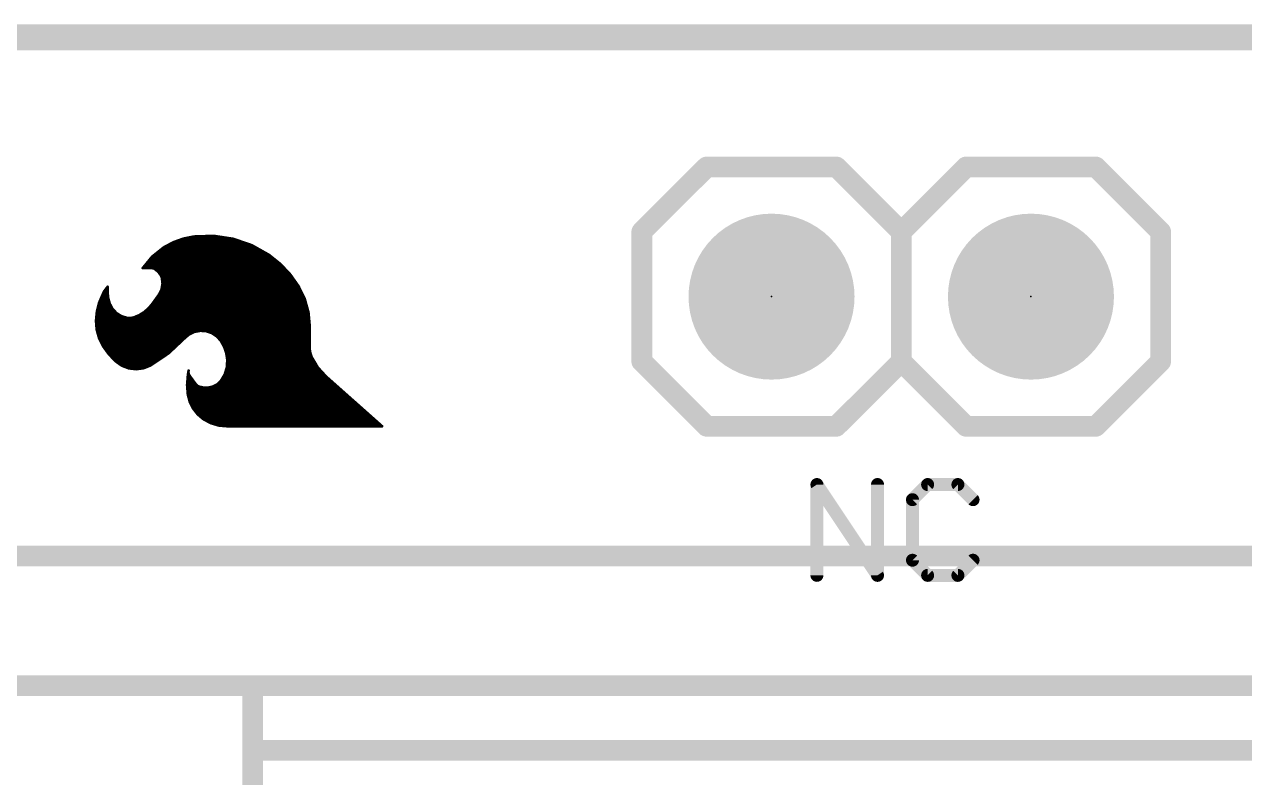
# Model space of a CAD drawing. Extents: x -0.1 to 31.9, y -3 to 31.9.
# Drawn here: x 9.19 to 21.14, y 24.5 to 31.88 of the extents above; entities that cross this region are included whole.
import ezdxf

# ---------------------------------------------------------------- set-up
doc = ezdxf.new("R2010")
doc.units = 0
for name, color, linetype in [('16', 132, 'CONTINUOUS'), ('17', 110, 'CONTINUOUS'), ('20', 53, 'CONTINUOUS'), ('21', 41, 'CONTINUOUS'), ('23', 53, 'CONTINUOUS'), ('51', 53, 'CONTINUOUS')]:
    doc.layers.add(name, color=color, linetype=linetype)

# ---------------------------------------------------------------- blocks, each defined once
blk = doc.blocks.new('RECT')
blk.add_solid([(-0.5, -0.5), (0.5, -0.5), (-0.5, 0.5), (0.5, 0.5)])
blk = doc.blocks.new('ROUNDP')
at = {"const_width": 0.5}
blk.add_lwpolyline([(0, -0.25, 1), (0, 0.25, 1), (0, -0.25)], format="xyb", dxfattribs=at)

msp = doc.modelspace()

# ---------------------------------------------------------------- linework, layer by layer
at = {"layer": '16', "const_width": 0.254}
msp.add_lwpolyline([(0, 31.75), (31.75, 31.75)], dxfattribs=at)
at = {"layer": '20', "const_width": 0.2032}
msp.add_lwpolyline([(31.75, 31.75), (0, 31.75)], dxfattribs=at)
at = {"layer": '21'}
for points, const_width in [([(15.875, 30.48), (15.24, 29.845)], 0.2032), ([(15.875, 30.48), (17.145, 30.48)], 0.2032), ([(17.145, 30.48), (17.78, 29.845)], 0.2032), ([(18.415, 30.48), (17.78, 29.845)], 0.2032), ([(18.415, 30.48), (19.685, 30.48)], 0.2032), ([(19.685, 30.48), (20.32, 29.845)], 0.2032), ([(15.24, 29.845), (15.24, 28.575)], 0.2032), ([(17.78, 29.845), (17.78, 28.575)], 0.2032), ([(17.78, 29.845), (17.78, 28.575)], 0.2032), ([(20.32, 29.845), (20.32, 28.575)], 0.2032), ([(10.6522, 29.7428), (10.5588, 29.6927)], 0.0254), ([(10.752, 29.7786), (10.6522, 29.7428)], 0.0254), ([(10.6538, 29.7434), (11.3356, 29.7434)], 0.0254), ([(10.7246, 29.7688), (11.2618, 29.7688)], 0.0254), ([(10.856, 29.7993), (10.752, 29.7786)], 0.0254), ([(10.8303, 29.7942), (11.1224, 29.7942)], 0.0254), ([(11.0488, 29.8053), (10.856, 29.7993)], 0.0254), ([(11.2395, 29.7765), (11.0488, 29.8053)], 0.0254), ([(11.4219, 29.7137), (11.2395, 29.7765)], 0.0254), ([(10.5588, 29.6927), (10.4451, 29.6021)], 0.0254), ([(10.4631, 29.6164), (11.5933, 29.6164)], 0.0254), ([(10.4949, 29.6418), (11.5495, 29.6418)], 0.0254), ([(10.5268, 29.6672), (11.5044, 29.6672)], 0.0254), ([(10.5587, 29.6926), (11.4593, 29.6926)], 0.0254), ([(10.6059, 29.718), (11.4094, 29.718)], 0.0254), ([(11.59, 29.619), (11.4219, 29.7137)], 0.0254), ([(11.7007, 29.5306), (11.59, 29.619)], 0.0254), ([(10.4451, 29.6021), (10.353, 29.4895)], 0.0254), ([(10.3737, 29.5148), (11.7156, 29.5148)], 0.0254), ([(10.3945, 29.5402), (11.6886, 29.5402)], 0.0254), ([(10.4153, 29.5656), (11.6568, 29.5656)], 0.0254), ([(10.436, 29.591), (11.625, 29.591)], 0.0254), ([(11.7979, 29.4274), (11.7007, 29.5306)], 0.0254), ([(10.353, 29.4895), (10.4419, 29.4895)], 0.0254), ([(10.4419, 29.4895), (10.4564, 29.4875)], 0.0254), ([(10.4426, 29.4894), (11.7395, 29.4894)], 0.0254), ([(10.4564, 29.4875), (10.4699, 29.4818)], 0.0254), ([(10.4699, 29.4818), (10.5066, 29.4522)], 0.0254), ([(10.492, 29.464), (11.7634, 29.464)], 0.0254), ([(10.5066, 29.4522), (10.5334, 29.4133)], 0.0254), ([(10.516, 29.4386), (11.7874, 29.4386)], 0.0254), ([(10.5334, 29.4133), (10.541, 29.3929)], 0.0254), ([(10.5334, 29.4132), (11.8079, 29.4132)], 0.0254), ([(10.541, 29.3929), (10.5471, 29.3357)], 0.0254), ([(10.5415, 29.3878), (11.8259, 29.3878)], 0.0254), ([(11.8796, 29.3117), (11.7979, 29.4274)], 0.0254), ([(9.9738, 29.2605), (9.9517, 29.2101)], 0.0254), ([(10.0076, 29.304), (9.9738, 29.2605)], 0.0254), ([(9.974, 29.2608), (10.0101, 29.2608)], 0.0254), ([(9.9938, 29.2862), (10.0101, 29.2862)], 0.0254), ([(10.0101, 29.3065), (10.0076, 29.304)], 0.0254), ([(10.0101, 29.2456), (10.0101, 29.3066)], 0.0254), ([(10.0101, 29.3066), (10.0101, 29.3065)], 0.0254), ([(10.5367, 29.2791), (10.5105, 29.2278)], 0.0254), ([(10.5274, 29.2608), (11.9044, 29.2608)], 0.0254), ([(10.5471, 29.3357), (10.5367, 29.2791)], 0.0254), ([(10.538, 29.2862), (11.892, 29.2862)], 0.0254), ([(10.5427, 29.3116), (11.8796, 29.3116)], 0.0254), ([(10.5443, 29.3624), (11.8438, 29.3624)], 0.0254), ([(10.547, 29.337), (11.8617, 29.337)], 0.0254), ([(11.9396, 29.1887), (11.8796, 29.3117)], 0.0254), ([(9.9263, 29.1516), (9.9044, 29.0639)], 0.0254), ([(9.9365, 29.1745), (9.9263, 29.1516)], 0.0254), ([(9.9297, 29.1592), (10.0255, 29.1592)], 0.0254), ([(9.9517, 29.2101), (9.9365, 29.1745)], 0.0254), ([(9.9408, 29.1846), (10.0183, 29.1846)], 0.0254), ([(9.9517, 29.21), (10.0141, 29.21)], 0.0254), ([(9.9628, 29.2354), (10.0112, 29.2354)], 0.0254), ([(10.016, 29.1927), (10.0101, 29.2456)], 0.0254), ([(10.0305, 29.1415), (10.016, 29.1927)], 0.0254), ([(10.0575, 29.0907), (10.0305, 29.1415)], 0.0254), ([(10.5105, 29.2278), (10.4445, 29.1364)], 0.0254), ([(10.461, 29.1592), (11.9478, 29.1592)], 0.0254), ([(10.4793, 29.1846), (11.9407, 29.1846)], 0.0254), ([(10.4976, 29.21), (11.9292, 29.21)], 0.0254), ([(10.5144, 29.2354), (11.9168, 29.2354)], 0.0254), ([(11.9764, 29.0568), (11.9396, 29.1887)], 0.0254), ([(9.9044, 29.0639), (9.8958, 28.9738)], 0.0254), ([(9.9013, 29.0322), (10.1233, 29.0322)], 0.0254), ([(9.9038, 29.0576), (10.0884, 29.0576)], 0.0254), ([(9.9091, 29.083), (10.0647, 29.083)], 0.0254), ([(9.9155, 29.1084), (10.0481, 29.1084)], 0.0254), ([(9.9219, 29.1338), (10.0346, 29.1338)], 0.0254), ([(10.0967, 29.0487), (10.0575, 29.0907)], 0.0254), ([(10.1456, 29.0184), (10.0967, 29.0487)], 0.0254), ([(10.3182, 29.0284), (10.2667, 29.0069)], 0.0254), ([(10.3657, 29.0577), (10.3182, 29.0284)], 0.0254), ([(10.3244, 29.0322), (11.9786, 29.0322)], 0.0254), ([(10.3655, 29.0576), (11.9762, 29.0576)], 0.0254), ([(10.4081, 29.094), (10.3657, 29.0577)], 0.0254), ([(10.3952, 29.083), (11.9691, 29.083)], 0.0254), ([(10.4445, 29.1364), (10.4081, 29.094)], 0.0254), ([(10.4204, 29.1084), (11.962, 29.1084)], 0.0254), ([(10.4423, 29.1338), (11.9549, 29.1338)], 0.0254), ([(11.9888, 28.9205), (11.9764, 29.0568)], 0.0254), ([(9.8958, 28.9738), (9.9024, 28.8869)], 0.0254), ([(9.8965, 28.9814), (11.9833, 28.9814)], 0.0254), ([(9.8972, 28.956), (11.9856, 28.956)], 0.0254), ([(9.8989, 29.0068), (10.184, 29.0068)], 0.0254), ([(9.8991, 28.9306), (11.9879, 28.9306)], 0.0254), ([(9.901, 28.9052), (11.9888, 28.9052)], 0.0254), ([(10.2006, 29.0018), (10.1456, 29.0184)], 0.0254), ([(10.234, 29.0004), (10.2006, 29.0018)], 0.0254), ([(10.2667, 29.0069), (10.234, 29.0004)], 0.0254), ([(10.2662, 29.0068), (11.9809, 29.0068)], 0.0254), ([(11.9888, 28.6919), (11.9888, 28.9205)], 0.0254), ([(9.9024, 28.8869), (9.9256, 28.8029)], 0.0254), ([(9.9044, 28.8798), (11.9888, 28.8798)], 0.0254), ([(9.9114, 28.8544), (10.8383, 28.8544)], 0.0254), ([(9.9184, 28.829), (10.7947, 28.829)], 0.0254), ([(9.9254, 28.8036), (10.7649, 28.8036)], 0.0254), ([(9.9256, 28.8029), (9.9644, 28.7249)], 0.0254), ([(10.6076, 28.6556), (10.762, 28.8011)], 0.0254), ([(10.762, 28.8011), (10.8069, 28.8394)], 0.0254), ([(10.8069, 28.8394), (10.8603, 28.8649)], 0.0254), ([(10.8603, 28.8649), (10.9183, 28.8756)], 0.0254), ([(10.9183, 28.8756), (10.9772, 28.871)], 0.0254), ([(10.9772, 28.871), (11.0329, 28.8514)], 0.0254), ([(11.0244, 28.8544), (11.9888, 28.8544)], 0.0254), ([(11.0329, 28.8514), (11.0816, 28.818)], 0.0254), ([(11.0656, 28.829), (11.9888, 28.829)], 0.0254), ([(11.0816, 28.818), (11.1201, 28.7732)], 0.0254), ([(11.094, 28.8036), (11.9888, 28.8036)], 0.0254), ([(9.9379, 28.7782), (10.7377, 28.7782)], 0.0254), ([(9.9505, 28.7528), (10.7107, 28.7528)], 0.0254), ([(9.9632, 28.7274), (10.6838, 28.7274)], 0.0254), ([(9.9644, 28.7249), (10.0204, 28.6472)], 0.0254), ([(9.9809, 28.702), (10.6568, 28.702)], 0.0254), ([(9.9992, 28.6766), (10.6299, 28.6766)], 0.0254), ([(11.1158, 28.7782), (11.9888, 28.7782)], 0.0254), ([(11.1201, 28.7732), (11.1505, 28.7168)], 0.0254), ([(11.1311, 28.7528), (11.9888, 28.7528)], 0.0254), ([(11.1448, 28.7274), (11.9888, 28.7274)], 0.0254), ([(11.1505, 28.7168), (11.171, 28.6561)], 0.0254), ([(11.1555, 28.702), (11.9888, 28.702)], 0.0254), ([(11.1641, 28.6766), (11.9915, 28.6766)], 0.0254), ([(11.9956, 28.6529), (11.9888, 28.6919)], 0.0254), ([(15.24, 28.575), (15.875, 27.94)], 0.2032), ([(17.78, 28.575), (17.145, 27.94)], 0.2032), ([(17.78, 28.575), (18.415, 27.94)], 0.2032), ([(20.32, 28.575), (19.685, 27.94)], 0.2032), ([(10.0175, 28.6512), (10.6011, 28.6512)], 0.0254), ([(10.0204, 28.6472), (10.0863, 28.5776)], 0.0254), ([(10.0407, 28.6258), (10.5634, 28.6258)], 0.0254), ([(10.0647, 28.6004), (10.5258, 28.6004)], 0.0254), ([(10.0863, 28.5776), (10.1467, 28.5345)], 0.0254), ([(10.0899, 28.575), (10.4881, 28.575)], 0.0254), ([(10.1255, 28.5496), (10.4505, 28.5496)], 0.0254), ([(10.4318, 28.537), (10.6076, 28.6556)], 0.0254), ([(11.171, 28.6561), (11.1811, 28.5928)], 0.0254), ([(11.1718, 28.6512), (11.9963, 28.6512)], 0.0254), ([(11.1758, 28.6258), (12.0054, 28.6258)], 0.0254), ([(11.1811, 28.5928), (11.1774, 28.5188)], 0.0254), ([(11.179, 28.5496), (12.0484, 28.5496)], 0.0254), ([(11.1799, 28.6004), (12.0182, 28.6004)], 0.0254), ([(11.1802, 28.575), (12.0333, 28.575)], 0.0254), ([(12.0091, 28.6157), (11.9956, 28.6529)], 0.0254), ([(12.0693, 28.5145), (12.0091, 28.6157)], 0.0254), ([(10.1467, 28.5345), (10.2159, 28.5077)], 0.0254), ([(10.1732, 28.5242), (10.4003, 28.5242)], 0.0254), ([(10.2159, 28.5077), (10.2896, 28.4991)], 0.0254), ([(10.2896, 28.4991), (10.3631, 28.509)], 0.0254), ([(10.3631, 28.509), (10.4318, 28.537)], 0.0254), ([(10.795, 28.4379), (10.7877, 28.3439)], 0.0254), ([(10.7938, 28.4226), (10.8221, 28.4226)], 0.0254), ([(10.8026, 28.4862), (10.795, 28.4379)], 0.0254), ([(10.7966, 28.448), (10.806, 28.448)], 0.0254), ([(10.8006, 28.4734), (10.8014, 28.4734)], 0.0254), ([(10.8009, 28.4685), (10.8026, 28.4862)], 0.0254), ([(10.8044, 28.4511), (10.8009, 28.4685)], 0.0254), ([(10.8128, 28.4354), (10.8044, 28.4511)], 0.0254), ([(10.8737, 28.3515), (10.8128, 28.4354)], 0.0254), ([(11.1558, 28.448), (11.1176, 28.3846)], 0.0254), ([(11.1405, 28.4226), (12.1545, 28.4226)], 0.0254), ([(11.1774, 28.5188), (11.1558, 28.448)], 0.0254), ([(11.1558, 28.448), (12.1302, 28.448)], 0.0254), ([(11.1636, 28.4734), (12.1069, 28.4734)], 0.0254), ([(11.1713, 28.4988), (12.0837, 28.4988)], 0.0254), ([(11.1777, 28.5242), (12.0635, 28.5242)], 0.0254), ([(12.1488, 28.4277), (12.0693, 28.5145)], 0.0254), ([(12.6975, 27.9401), (12.1488, 28.4277)], 0.0254), ([(10.7877, 28.3439), (10.795, 28.2499)], 0.0254), ([(10.7878, 28.3464), (10.8787, 28.3464)], 0.0254), ([(10.7894, 28.321), (10.9387, 28.321)], 0.0254), ([(10.7898, 28.3718), (10.859, 28.3718)], 0.0254), ([(10.7918, 28.3972), (10.8405, 28.3972)], 0.0254), ([(10.8871, 28.3377), (10.8737, 28.3515)], 0.0254), ([(10.9042, 28.3287), (10.8871, 28.3377)], 0.0254), ([(10.9487, 28.3188), (10.9042, 28.3287)], 0.0254), ([(10.9943, 28.3188), (10.9487, 28.3188)], 0.0254), ([(11.0388, 28.3287), (10.9943, 28.3188)], 0.0254), ([(11.0043, 28.321), (12.2689, 28.321)], 0.0254), ([(11.0823, 28.3509), (11.0388, 28.3287)], 0.0254), ([(11.0734, 28.3464), (12.2403, 28.3464)], 0.0254), ([(11.1176, 28.3846), (11.0823, 28.3509)], 0.0254), ([(11.1042, 28.3718), (12.2117, 28.3718)], 0.0254), ([(11.1252, 28.3972), (12.1831, 28.3972)], 0.0254), ([(10.7914, 28.2956), (12.2975, 28.2956)], 0.0254), ([(10.7934, 28.2702), (12.326, 28.2702)], 0.0254), ([(10.795, 28.2499), (10.8134, 28.18)], 0.0254), ([(10.7963, 28.2448), (12.3546, 28.2448)], 0.0254), ([(10.803, 28.2194), (12.3832, 28.2194)], 0.0254), ([(10.8097, 28.194), (12.4118, 28.194)], 0.0254), ([(10.8134, 28.18), (10.8455, 28.1152)], 0.0254), ([(10.8191, 28.1686), (12.4404, 28.1686)], 0.0254), ([(10.8316, 28.1432), (12.469, 28.1432)], 0.0254), ([(10.8442, 28.1178), (12.4975, 28.1178)], 0.0254), ([(10.8455, 28.1152), (10.8899, 28.0582)], 0.0254), ([(10.8632, 28.0924), (12.5261, 28.0924)], 0.0254), ([(10.883, 28.067), (12.5547, 28.067)], 0.0254), ([(10.8899, 28.0582), (10.9449, 28.0112)], 0.0254), ([(10.9093, 28.0416), (12.5833, 28.0416)], 0.0254), ([(10.939, 28.0162), (12.6119, 28.0162)], 0.0254), ([(10.9449, 28.0112), (11.0181, 27.9711)], 0.0254), ([(10.9821, 27.9908), (12.6405, 27.9908)], 0.0254), ([(11.0181, 27.9711), (11.098, 27.9471)], 0.0254), ([(11.037, 27.9654), (12.669, 27.9654)], 0.0254), ([(11.098, 27.9471), (11.1811, 27.9401)], 0.0254), ([(17.145, 27.94), (15.875, 27.94)], 0.2032), ([(19.685, 27.94), (18.415, 27.94)], 0.2032), ([(11.1811, 27.9401), (12.6975, 27.9401)], 0.0254), ([(16.9545, 26.4795), (16.9545, 27.3693)], 0.127), ([(16.9545, 27.3693), (17.5477, 26.4795)], 0.127), ([(17.5477, 26.4795), (17.5477, 27.3693)], 0.127), ([(18.0383, 27.3693), (17.89, 27.221)], 0.127), ([(18.3349, 27.3693), (18.0383, 27.3693)], 0.127), ([(18.4832, 27.221), (18.3349, 27.3693)], 0.127), ([(17.89, 27.221), (17.89, 26.6278)], 0.127), ([(17.89, 26.6278), (18.0383, 26.4795)], 0.127), ([(18.3349, 26.4795), (18.4832, 26.6278)], 0.127), ([(18.0383, 26.4795), (18.3349, 26.4795)], 0.127), ([(11.43, 24.765), (11.43, 25.4)], 0.2032), ([(11.43, 25.4), (21.59, 25.4)], 0.2032), ([(11.43, 20.955), (11.43, 24.765)], 0.2032), ([(21.59, 24.765), (11.43, 24.765)], 0.2032)]:
    msp.add_lwpolyline(points, dxfattribs=dict(at, const_width=const_width))
for points, const_width in [([(15.875, 30.5308, 1), (15.875, 30.4292)], 0.1016), ([(15.9109, 30.4441, 1), (15.8391, 30.5159)], 0.1016), ([(17.1809, 30.5159, 1), (17.1091, 30.4441)], 0.1016), ([(17.145, 30.4292, 1), (17.145, 30.5308)], 0.1016), ([(18.415, 30.5308, 1), (18.415, 30.4292)], 0.1016), ([(18.4509, 30.4441, 1), (18.3791, 30.5159)], 0.1016), ([(19.7209, 30.5159, 1), (19.6491, 30.4441)], 0.1016), ([(19.685, 30.4292, 1), (19.685, 30.5308)], 0.1016), ([(15.2908, 29.845, 1), (15.1892, 29.845)], 0.1016), ([(15.2041, 29.8809, 1), (15.2759, 29.8091)], 0.1016), ([(17.8308, 29.845, 1), (17.7292, 29.845)], 0.1016), ([(17.8308, 29.845, 1), (17.7292, 29.845)], 0.1016), ([(17.7441, 29.8809, 1), (17.8159, 29.8091)], 0.1016), ([(17.7441, 29.8091, 1), (17.8159, 29.8809)], 0.1016), ([(20.3708, 29.845, 1), (20.2692, 29.845)], 0.1016), ([(20.2841, 29.8091, 1), (20.3559, 29.8809)], 0.1016), ([(10.6501, 29.7488, 1), (10.6544, 29.7369)], 0.0127), ([(10.6538, 29.7498, 1), (10.6538, 29.737)], 0.0127), ([(10.6552, 29.7372, 1), (10.6492, 29.7484)], 0.0127), ([(10.7246, 29.7752, 1), (10.7246, 29.7625)], 0.0127), ([(10.7508, 29.7849, 1), (10.7533, 29.7724)], 0.0127), ([(10.7542, 29.7727, 1), (10.7499, 29.7846)], 0.0127), ([(10.8303, 29.8006, 1), (10.8303, 29.7878)], 0.0127), ([(10.8558, 29.8056, 1), (10.8562, 29.793)], 0.0127), ([(10.8572, 29.7931, 1), (10.8548, 29.8055)], 0.0127), ([(11.0498, 29.8116, 1), (11.0479, 29.7991)], 0.0127), ([(11.049, 29.799, 1), (11.0486, 29.8117)], 0.0127), ([(11.1224, 29.7878, 1), (11.1224, 29.8006)], 0.0127), ([(11.2416, 29.7825, 1), (11.2375, 29.7705)], 0.0127), ([(11.2386, 29.7702, 1), (11.2405, 29.7828)], 0.0127), ([(11.2618, 29.7625, 1), (11.2618, 29.7752)], 0.0127), ([(11.3356, 29.737, 1), (11.3356, 29.7498)], 0.0127), ([(10.4631, 29.6228, 1), (10.4631, 29.6101)], 0.0127), ([(10.4949, 29.6482, 1), (10.4949, 29.6354)], 0.0127), ([(10.5268, 29.6736, 1), (10.5268, 29.6608)], 0.0127), ([(10.5587, 29.699, 1), (10.5587, 29.6863)], 0.0127), ([(10.5558, 29.6983, 1), (10.5618, 29.6871)], 0.0127), ([(10.5628, 29.6877, 1), (10.5548, 29.6977)], 0.0127), ([(10.6059, 29.7244, 1), (10.6059, 29.7116)], 0.0127), ([(11.4094, 29.7116, 1), (11.4094, 29.7244)], 0.0127), ([(11.425, 29.7192, 1), (11.4188, 29.7081)], 0.0127), ([(11.4199, 29.7077, 1), (11.424, 29.7197)], 0.0127), ([(11.4593, 29.6863, 1), (11.4593, 29.699)], 0.0127), ([(11.5044, 29.6608, 1), (11.5044, 29.6736)], 0.0127), ([(11.5495, 29.6354, 1), (11.5495, 29.6482)], 0.0127), ([(11.594, 29.624, 1), (11.586, 29.614)], 0.0127), ([(11.5869, 29.6135, 1), (11.5931, 29.6245)], 0.0127), ([(11.5933, 29.6101, 1), (11.5933, 29.6228)], 0.0127), ([(10.3737, 29.5212, 1), (10.3737, 29.5084)], 0.0127), ([(10.3945, 29.5466, 1), (10.3945, 29.5339)], 0.0127), ([(10.4153, 29.572, 1), (10.4153, 29.5592)], 0.0127), ([(10.436, 29.5974, 1), (10.436, 29.5846)], 0.0127), ([(10.4411, 29.607, 1), (10.449, 29.5971)], 0.0127), ([(10.45, 29.598, 1), (10.4402, 29.6061)], 0.0127), ([(11.625, 29.5846, 1), (11.625, 29.5974)], 0.0127), ([(11.6568, 29.5592, 1), (11.6568, 29.572)], 0.0127), ([(11.6886, 29.5339, 1), (11.6886, 29.5466)], 0.0127), ([(11.7053, 29.5349, 1), (11.6961, 29.5262)], 0.0127), ([(11.6967, 29.5256, 1), (11.7047, 29.5355)], 0.0127), ([(11.7156, 29.5084, 1), (11.7156, 29.5212)], 0.0127), ([(10.353, 29.4959, 1), (10.353, 29.4832)], 0.0127), ([(10.3481, 29.4935, 1), (10.3579, 29.4855)], 0.0127), ([(10.4428, 29.4958, 1), (10.441, 29.4832)], 0.0127), ([(10.4426, 29.4958, 1), (10.4426, 29.483)], 0.0127), ([(10.4419, 29.4832, 1), (10.4419, 29.4959)], 0.0127), ([(10.4589, 29.4934, 1), (10.4539, 29.4817)], 0.0127), ([(10.4556, 29.4812, 1), (10.4573, 29.4938)], 0.0127), ([(10.4739, 29.4867, 1), (10.4659, 29.4769)], 0.0127), ([(10.4674, 29.476, 1), (10.4724, 29.4876)], 0.0127), ([(10.492, 29.4704, 1), (10.492, 29.4577)], 0.0127), ([(10.5119, 29.4558, 1), (10.5014, 29.4486)], 0.0127), ([(10.5026, 29.4472, 1), (10.5106, 29.4571)], 0.0127), ([(10.516, 29.445, 1), (10.516, 29.4322)], 0.0127), ([(10.5394, 29.4155, 1), (10.5274, 29.4111)], 0.0127), ([(10.5334, 29.4196, 1), (10.5334, 29.4068)], 0.0127), ([(10.5282, 29.4097, 1), (10.5386, 29.4169)], 0.0127), ([(10.5473, 29.3936, 1), (10.5347, 29.3922)], 0.0127), ([(10.535, 29.3907, 1), (10.547, 29.3951)], 0.0127), ([(10.5415, 29.3942, 1), (10.5415, 29.3815)], 0.0127), ([(11.7395, 29.483, 1), (11.7395, 29.4958)], 0.0127), ([(11.7634, 29.4577, 1), (11.7634, 29.4704)], 0.0127), ([(11.7874, 29.4322, 1), (11.7874, 29.445)], 0.0127), ([(11.8031, 29.4311, 1), (11.7927, 29.4238)], 0.0127), ([(11.7933, 29.4231, 1), (11.8025, 29.4318)], 0.0127), ([(11.8079, 29.4068, 1), (11.8079, 29.4196)], 0.0127), ([(11.8259, 29.3815, 1), (11.8259, 29.3942)], 0.0127), ([(9.9688, 29.2644, 1), (9.9788, 29.2566)], 0.0127), ([(9.974, 29.2672, 1), (9.974, 29.2544)], 0.0127), ([(9.9796, 29.258, 1), (9.968, 29.2631)], 0.0127), ([(9.9938, 29.2926, 1), (9.9938, 29.2798)], 0.0127), ([(10.0031, 29.3085, 1), (10.0121, 29.2995)], 0.0127), ([(10.0126, 29.3001, 1), (10.0026, 29.3079)], 0.0127), ([(10.0165, 29.3066, 1), (10.0038, 29.3066)], 0.0127), ([(10.0165, 29.3066, 1), (10.0038, 29.3066)], 0.0127), ([(10.0038, 29.3065, 1), (10.0165, 29.3065)], 0.0127), ([(10.0146, 29.302, 1), (10.0056, 29.311)], 0.0127), ([(10.0101, 29.2798, 1), (10.0101, 29.2926)], 0.0127), ([(10.0101, 29.2544, 1), (10.0101, 29.2672)], 0.0127), ([(10.5274, 29.2672, 1), (10.5274, 29.2544)], 0.0127), ([(10.5304, 29.2802, 1), (10.5429, 29.2779)], 0.0127), ([(10.5423, 29.2762, 1), (10.531, 29.282)], 0.0127), ([(10.538, 29.2926, 1), (10.538, 29.2798)], 0.0127), ([(10.5427, 29.318, 1), (10.5427, 29.3053)], 0.0127), ([(10.5443, 29.3688, 1), (10.5443, 29.356)], 0.0127), ([(10.547, 29.3434, 1), (10.547, 29.3306)], 0.0127), ([(10.5408, 29.335, 1), (10.5535, 29.3363)], 0.0127), ([(10.5534, 29.3345, 1), (10.5409, 29.3368)], 0.0127), ([(11.8438, 29.356, 1), (11.8438, 29.3688)], 0.0127), ([(11.8617, 29.3306, 1), (11.8617, 29.3434)], 0.0127), ([(11.8853, 29.3145, 1), (11.8739, 29.3089)], 0.0127), ([(11.8744, 29.308, 1), (11.8848, 29.3154)], 0.0127), ([(11.8796, 29.3053, 1), (11.8796, 29.318)], 0.0127), ([(11.892, 29.2798, 1), (11.892, 29.2926)], 0.0127), ([(11.9044, 29.2544, 1), (11.9044, 29.2672)], 0.0127), ([(9.9205, 29.1542, 1), (9.9321, 29.149)], 0.0127), ([(9.9325, 29.1501, 1), (9.9201, 29.1531)], 0.0127), ([(9.9297, 29.1656, 1), (9.9297, 29.1529)], 0.0127), ([(9.9307, 29.177, 1), (9.9423, 29.172)], 0.0127), ([(9.9423, 29.1719, 1), (9.9307, 29.1771)], 0.0127), ([(9.9408, 29.191, 1), (9.9408, 29.1782)], 0.0127), ([(9.9517, 29.2164, 1), (9.9517, 29.2036)], 0.0127), ([(9.9459, 29.2126, 1), (9.9575, 29.2076)], 0.0127), ([(9.9575, 29.2076, 1), (9.9459, 29.2126)], 0.0127), ([(9.9628, 29.2418, 1), (9.9628, 29.2291)], 0.0127), ([(10.0164, 29.2463, 1), (10.0038, 29.2449)], 0.0127), ([(10.0038, 29.2456, 1), (10.0165, 29.2456)], 0.0127), ([(10.0221, 29.1944, 1), (10.0099, 29.191)], 0.0127), ([(10.0097, 29.192, 1), (10.0223, 29.1934)], 0.0127), ([(10.0112, 29.2291, 1), (10.0112, 29.2418)], 0.0127), ([(10.0141, 29.2036, 1), (10.0141, 29.2164)], 0.0127), ([(10.0183, 29.1782, 1), (10.0183, 29.191)], 0.0127), ([(10.0361, 29.1445, 1), (10.0249, 29.1385)], 0.0127), ([(10.0255, 29.1529, 1), (10.0255, 29.1656)], 0.0127), ([(10.461, 29.1656, 1), (10.461, 29.1529)], 0.0127), ([(10.4793, 29.191, 1), (10.4793, 29.1782)], 0.0127), ([(10.4976, 29.2164, 1), (10.4976, 29.2036)], 0.0127), ([(10.5048, 29.2307, 1), (10.5162, 29.2249)], 0.0127), ([(10.5156, 29.2241, 1), (10.5054, 29.2315)], 0.0127), ([(10.5144, 29.2418, 1), (10.5144, 29.2291)], 0.0127), ([(11.9168, 29.2291, 1), (11.9168, 29.2418)], 0.0127), ([(11.9292, 29.2036, 1), (11.9292, 29.2164)], 0.0127), ([(11.9457, 29.1904, 1), (11.9335, 29.187)], 0.0127), ([(11.9339, 29.1859, 1), (11.9453, 29.1914)], 0.0127), ([(11.9407, 29.1782, 1), (11.9407, 29.191)], 0.0127), ([(11.9478, 29.1529, 1), (11.9478, 29.1656)], 0.0127), ([(9.9013, 29.0386, 1), (9.9013, 29.0259)], 0.0127), ([(9.9038, 29.064, 1), (9.9038, 29.0512)], 0.0127), ([(9.9107, 29.0632, 1), (9.898, 29.0645)], 0.0127), ([(9.8982, 29.0654, 1), (9.9105, 29.0623)], 0.0127), ([(9.9091, 29.0894, 1), (9.9091, 29.0767)], 0.0127), ([(9.9155, 29.1148, 1), (9.9155, 29.1021)], 0.0127), ([(9.9219, 29.1402, 1), (9.9219, 29.1274)], 0.0127), ([(10.0244, 29.1398, 1), (10.0366, 29.1432)], 0.0127), ([(10.0346, 29.1274, 1), (10.0346, 29.1402)], 0.0127), ([(10.0481, 29.1021, 1), (10.0481, 29.1148)], 0.0127), ([(10.0621, 29.0951, 1), (10.0528, 29.0864)], 0.0127), ([(10.0519, 29.0878, 1), (10.0631, 29.0937)], 0.0127), ([(10.0647, 29.0767, 1), (10.0647, 29.0894)], 0.0127), ([(10.0884, 29.0512, 1), (10.0884, 29.064)], 0.0127), ([(10.1001, 29.0541, 1), (10.0934, 29.0433)], 0.0127), ([(10.0921, 29.0444, 1), (10.1014, 29.0531)], 0.0127), ([(10.1233, 29.0259, 1), (10.1233, 29.0386)], 0.0127), ([(10.3149, 29.0338, 1), (10.3215, 29.023)], 0.0127), ([(10.3207, 29.0225, 1), (10.3158, 29.0342)], 0.0127), ([(10.3244, 29.0386, 1), (10.3244, 29.0259)], 0.0127), ([(10.3655, 29.064, 1), (10.3655, 29.0512)], 0.0127), ([(10.3616, 29.0625, 1), (10.3698, 29.0529)], 0.0127), ([(10.369, 29.0523, 1), (10.3624, 29.0631)], 0.0127), ([(10.3952, 29.0894, 1), (10.3952, 29.0767)], 0.0127), ([(10.4033, 29.0982, 1), (10.4129, 29.0899)], 0.0127), ([(10.4122, 29.0892, 1), (10.404, 29.0989)], 0.0127), ([(10.4204, 29.1148, 1), (10.4204, 29.1021)], 0.0127), ([(10.4423, 29.1402, 1), (10.4423, 29.1274)], 0.0127), ([(10.4394, 29.1401, 1), (10.4496, 29.1327)], 0.0127), ([(10.4493, 29.1323, 1), (10.4397, 29.1405)], 0.0127), ([(11.9549, 29.1274, 1), (11.9549, 29.1402)], 0.0127), ([(11.962, 29.1021, 1), (11.962, 29.1148)], 0.0127), ([(11.9691, 29.0767, 1), (11.9691, 29.0894)], 0.0127), ([(11.9827, 29.0574, 1), (11.9701, 29.0562)], 0.0127), ([(11.9703, 29.0551, 1), (11.9825, 29.0585)], 0.0127), ([(11.9762, 29.0512, 1), (11.9762, 29.064)], 0.0127), ([(11.9786, 29.0259, 1), (11.9786, 29.0386)], 0.0127), ([(9.9021, 28.9743, 1), (9.8895, 28.9733)], 0.0127), ([(9.8895, 28.9744, 1), (9.9021, 28.9732)], 0.0127), ([(9.8965, 28.9878, 1), (9.8965, 28.975)], 0.0127), ([(9.8972, 28.9624, 1), (9.8972, 28.9497)], 0.0127), ([(9.8989, 29.0132, 1), (9.8989, 29.0005)], 0.0127), ([(9.8991, 28.937, 1), (9.8991, 28.9243)], 0.0127), ([(9.901, 28.9116, 1), (9.901, 28.8988)], 0.0127), ([(10.1474, 29.0245, 1), (10.1437, 29.0123)], 0.0127), ([(10.1422, 29.013, 1), (10.1489, 29.0238)], 0.0127), ([(10.184, 29.0005, 1), (10.184, 29.0132)], 0.0127), ([(10.2009, 29.0081, 1), (10.2003, 28.9955)], 0.0127), ([(10.1988, 28.9957, 1), (10.2024, 29.0079)], 0.0127), ([(10.2327, 29.0066, 1), (10.2352, 28.9942)], 0.0127), ([(10.2337, 28.994, 1), (10.2342, 29.0067)], 0.0127), ([(10.2662, 29.0132, 1), (10.2662, 29.0005)], 0.0127), ([(10.2643, 29.0128, 1), (10.2691, 29.001)], 0.0127), ([(10.2679, 29.0007, 1), (10.2655, 29.0131)], 0.0127), ([(11.9809, 29.0005, 1), (11.9809, 29.0132)], 0.0127), ([(11.9952, 28.9205, 1), (11.9825, 28.9205)], 0.0127), ([(11.9825, 28.9199, 1), (11.9951, 28.9211)], 0.0127), ([(11.9833, 28.975, 1), (11.9833, 28.9878)], 0.0127), ([(11.9856, 28.9497, 1), (11.9856, 28.9624)], 0.0127), ([(11.9879, 28.9243, 1), (11.9879, 28.937)], 0.0127), ([(11.9888, 28.8988, 1), (11.9888, 28.9116)], 0.0127), ([(9.9085, 28.8886, 1), (9.8963, 28.8852)], 0.0127), ([(9.8961, 28.8864, 1), (9.9088, 28.8874)], 0.0127), ([(9.9044, 28.8862, 1), (9.9044, 28.8735)], 0.0127), ([(9.9114, 28.8608, 1), (9.9114, 28.8481)], 0.0127), ([(9.9184, 28.8354, 1), (9.9184, 28.8226)], 0.0127), ([(9.9254, 28.81, 1), (9.9254, 28.7973)], 0.0127), ([(9.9313, 28.8057, 1), (9.9199, 28.8001)], 0.0127), ([(9.9195, 28.8012, 1), (9.9317, 28.8046)], 0.0127), ([(10.7579, 28.8059, 1), (10.7661, 28.7963)], 0.0127), ([(10.7664, 28.7965, 1), (10.7576, 28.8057)], 0.0127), ([(10.7649, 28.7973, 1), (10.7649, 28.81)], 0.0127), ([(10.7947, 28.8226, 1), (10.7947, 28.8354)], 0.0127), ([(10.8042, 28.8452, 1), (10.8097, 28.8337)], 0.0127), ([(10.8111, 28.8346, 1), (10.8028, 28.8443)], 0.0127), ([(10.8383, 28.8481, 1), (10.8383, 28.8608)], 0.0127), ([(10.8591, 28.8711, 1), (10.8614, 28.8586)], 0.0127), ([(10.863, 28.8591, 1), (10.8575, 28.8706)], 0.0127), ([(10.9188, 28.882, 1), (10.9178, 28.8693)], 0.0127), ([(10.9195, 28.8694, 1), (10.9172, 28.8819)], 0.0127), ([(10.9793, 28.877, 1), (10.9751, 28.8651)], 0.0127), ([(10.9767, 28.8647, 1), (10.9777, 28.8774)], 0.0127), ([(11.0244, 28.8608, 1), (11.0244, 28.8481)], 0.0127), ([(11.0365, 28.8566, 1), (11.0293, 28.8462)], 0.0127), ([(11.0308, 28.8454, 1), (11.035, 28.8574)], 0.0127), ([(11.0656, 28.8354, 1), (11.0656, 28.8226)], 0.0127), ([(11.0865, 28.8222, 1), (11.0768, 28.8139)], 0.0127), ([(11.0781, 28.8128, 1), (11.0852, 28.8233)], 0.0127), ([(11.094, 28.81, 1), (11.094, 28.7973)], 0.0127), ([(11.9888, 28.8735, 1), (11.9888, 28.8862)], 0.0127), ([(11.9888, 28.8481, 1), (11.9888, 28.8608)], 0.0127), ([(11.9888, 28.8226, 1), (11.9888, 28.8354)], 0.0127), ([(11.9888, 28.7973, 1), (11.9888, 28.81)], 0.0127), ([(9.9379, 28.7846, 1), (9.9379, 28.7719)], 0.0127), ([(9.9505, 28.7592, 1), (9.9505, 28.7464)], 0.0127), ([(9.9632, 28.7338, 1), (9.9632, 28.7211)], 0.0127), ([(9.9696, 28.7286, 1), (9.9592, 28.7212)], 0.0127), ([(9.9587, 28.7221, 1), (9.9701, 28.7277)], 0.0127), ([(9.9809, 28.7084, 1), (9.9809, 28.6957)], 0.0127), ([(9.9992, 28.683, 1), (9.9992, 28.6702)], 0.0127), ([(10.6299, 28.6702, 1), (10.6299, 28.683)], 0.0127), ([(10.6568, 28.6957, 1), (10.6568, 28.7084)], 0.0127), ([(10.6838, 28.7211, 1), (10.6838, 28.7338)], 0.0127), ([(10.7107, 28.7464, 1), (10.7107, 28.7592)], 0.0127), ([(10.7377, 28.7719, 1), (10.7377, 28.7846)], 0.0127), ([(11.1158, 28.7846, 1), (11.1158, 28.7719)], 0.0127), ([(11.1257, 28.7762, 1), (11.1145, 28.7702)], 0.0127), ([(11.1153, 28.7691, 1), (11.1249, 28.7773)], 0.0127), ([(11.1311, 28.7592, 1), (11.1311, 28.7464)], 0.0127), ([(11.1448, 28.7338, 1), (11.1448, 28.7211)], 0.0127), ([(11.1565, 28.7188, 1), (11.1445, 28.7148)], 0.0127), ([(11.1449, 28.7138, 1), (11.1561, 28.7198)], 0.0127), ([(11.1555, 28.7084, 1), (11.1555, 28.6957)], 0.0127), ([(11.1641, 28.683, 1), (11.1641, 28.6702)], 0.0127), ([(11.9951, 28.693, 1), (11.9825, 28.6908)], 0.0127), ([(11.9825, 28.6919, 1), (11.9952, 28.6919)], 0.0127), ([(11.9888, 28.7719, 1), (11.9888, 28.7846)], 0.0127), ([(11.9888, 28.7464, 1), (11.9888, 28.7592)], 0.0127), ([(11.9888, 28.7211, 1), (11.9888, 28.7338)], 0.0127), ([(11.9888, 28.6957, 1), (11.9888, 28.7084)], 0.0127), ([(11.9915, 28.6702, 1), (11.9915, 28.683)], 0.0127), ([(15.2759, 28.6109, 1), (15.2041, 28.5391)], 0.1016), ([(17.8159, 28.6109, 1), (17.7441, 28.5391)], 0.1016), ([(17.8159, 28.5391, 1), (17.7441, 28.6109)], 0.1016), ([(20.3559, 28.5391, 1), (20.2841, 28.6109)], 0.1016), ([(10.0175, 28.6576, 1), (10.0175, 28.6449)], 0.0127), ([(10.0251, 28.6516, 1), (10.0158, 28.6428)], 0.0127), ([(10.0153, 28.6435, 1), (10.0256, 28.6509)], 0.0127), ([(10.0407, 28.6322, 1), (10.0407, 28.6195)], 0.0127), ([(10.0647, 28.6068, 1), (10.0647, 28.594)], 0.0127), ([(10.09, 28.5828, 1), (10.0826, 28.5724)], 0.0127), ([(10.0817, 28.5732, 1), (10.0909, 28.582)], 0.0127), ([(10.0899, 28.5814, 1), (10.0899, 28.5687)], 0.0127), ([(10.1255, 28.556, 1), (10.1255, 28.5433)], 0.0127), ([(10.4505, 28.5433, 1), (10.4505, 28.556)], 0.0127), ([(10.4881, 28.5687, 1), (10.4881, 28.5814)], 0.0127), ([(10.5258, 28.594, 1), (10.5258, 28.6068)], 0.0127), ([(10.5634, 28.6195, 1), (10.5634, 28.6322)], 0.0127), ([(10.6011, 28.6449, 1), (10.6011, 28.6576)], 0.0127), ([(10.6033, 28.6602, 1), (10.612, 28.651)], 0.0127), ([(10.6112, 28.6504, 1), (10.6041, 28.6609)], 0.0127), ([(11.1773, 28.6571, 1), (11.1648, 28.6551)], 0.0127), ([(11.165, 28.6541, 1), (11.177, 28.6581)], 0.0127), ([(11.1718, 28.6576, 1), (11.1718, 28.6449)], 0.0127), ([(11.1758, 28.6322, 1), (11.1758, 28.6195)], 0.0127), ([(11.179, 28.556, 1), (11.179, 28.5433)], 0.0127), ([(11.1799, 28.6068, 1), (11.1799, 28.594)], 0.0127), ([(11.1802, 28.5814, 1), (11.1802, 28.5687)], 0.0127), ([(11.1874, 28.5925, 1), (11.1748, 28.5931)], 0.0127), ([(11.1748, 28.5918, 1), (11.1874, 28.5938)], 0.0127), ([(12.0016, 28.6551, 1), (11.9897, 28.6508)], 0.0127), ([(11.9894, 28.6518, 1), (12.0019, 28.654)], 0.0127), ([(11.9963, 28.6449, 1), (11.9963, 28.6576)], 0.0127), ([(12.0146, 28.6189, 1), (12.0036, 28.6125)], 0.0127), ([(12.0031, 28.6135, 1), (12.0151, 28.6179)], 0.0127), ([(12.0054, 28.6195, 1), (12.0054, 28.6322)], 0.0127), ([(12.0182, 28.594, 1), (12.0182, 28.6068)], 0.0127), ([(12.0333, 28.5687, 1), (12.0333, 28.5814)], 0.0127), ([(12.0484, 28.5433, 1), (12.0484, 28.556)], 0.0127), ([(15.1892, 28.575, 1), (15.2908, 28.575)], 0.1016), ([(17.7292, 28.575, 1), (17.8308, 28.575)], 0.1016), ([(17.7292, 28.575, 1), (17.8308, 28.575)], 0.1016), ([(20.2692, 28.575, 1), (20.3708, 28.575)], 0.1016), ([(10.149, 28.5404, 1), (10.1444, 28.5285)], 0.0127), ([(10.143, 28.5293, 1), (10.1504, 28.5396)], 0.0127), ([(10.1732, 28.5306, 1), (10.1732, 28.5178)], 0.0127), ([(10.2166, 28.514, 1), (10.2151, 28.5014)], 0.0127), ([(10.2136, 28.5018, 1), (10.2182, 28.5137)], 0.0127), ([(10.2887, 28.5054, 1), (10.2904, 28.4928)], 0.0127), ([(10.2888, 28.4928, 1), (10.2903, 28.5054)], 0.0127), ([(10.3607, 28.5149, 1), (10.3655, 28.5032)], 0.0127), ([(10.3639, 28.5027, 1), (10.3622, 28.5153)], 0.0127), ([(10.4003, 28.5178, 1), (10.4003, 28.5306)], 0.0127), ([(10.4282, 28.5423, 1), (10.4354, 28.5317)], 0.0127), ([(10.4342, 28.5311, 1), (10.4294, 28.5429)], 0.0127), ([(10.7938, 28.429, 1), (10.7938, 28.4163)], 0.0127), ([(10.7887, 28.4389, 1), (10.8013, 28.4369)], 0.0127), ([(10.8013, 28.4374, 1), (10.7887, 28.4384)], 0.0127), ([(10.7966, 28.4544, 1), (10.7966, 28.4416)], 0.0127), ([(10.8006, 28.4798, 1), (10.8006, 28.4671)], 0.0127), ([(10.8071, 28.4698, 1), (10.7947, 28.4672)], 0.0127), ([(10.7946, 28.4691, 1), (10.8072, 28.4679)], 0.0127), ([(10.8089, 28.4852, 1), (10.7963, 28.4872)], 0.0127), ([(10.8089, 28.4856, 1), (10.7963, 28.4868)], 0.0127), ([(10.81, 28.4541, 1), (10.7988, 28.4481)], 0.0127), ([(10.7982, 28.4498, 1), (10.8106, 28.4523)], 0.0127), ([(10.8014, 28.4671, 1), (10.8014, 28.4798)], 0.0127), ([(10.806, 28.4416, 1), (10.806, 28.4544)], 0.0127), ([(10.8179, 28.4391, 1), (10.8077, 28.4317)], 0.0127), ([(10.8072, 28.4324, 1), (10.8184, 28.4384)], 0.0127), ([(10.8221, 28.4163, 1), (10.8221, 28.429)], 0.0127), ([(11.1405, 28.429, 1), (11.1405, 28.4163)], 0.0127), ([(11.1558, 28.4544, 1), (11.1558, 28.4416)], 0.0127), ([(11.1497, 28.4499, 1), (11.1619, 28.4462)], 0.0127), ([(11.1613, 28.4447, 1), (11.1504, 28.4513)], 0.0127), ([(11.1636, 28.4798, 1), (11.1636, 28.4671)], 0.0127), ([(11.1713, 28.5052, 1), (11.1713, 28.4925)], 0.0127), ([(11.1711, 28.5192, 1), (11.1838, 28.5185)], 0.0127), ([(11.1777, 28.5306, 1), (11.1777, 28.5178)], 0.0127), ([(11.1835, 28.517, 1), (11.1714, 28.5207)], 0.0127), ([(12.0739, 28.5188, 1), (12.0646, 28.5102)], 0.0127), ([(12.0635, 28.5178, 1), (12.0635, 28.5306)], 0.0127), ([(12.0638, 28.5113, 1), (12.0747, 28.5177)], 0.0127), ([(12.0837, 28.4925, 1), (12.0837, 28.5052)], 0.0127), ([(12.1069, 28.4671, 1), (12.1069, 28.4798)], 0.0127), ([(12.1302, 28.4416, 1), (12.1302, 28.4544)], 0.0127), ([(12.153, 28.4324, 1), (12.1446, 28.423)], 0.0127), ([(12.1441, 28.4234, 1), (12.1535, 28.432)], 0.0127), ([(12.1545, 28.4163, 1), (12.1545, 28.429)], 0.0127), ([(10.794, 28.3444, 1), (10.7813, 28.3434)], 0.0127), ([(10.7813, 28.3444, 1), (10.794, 28.3434)], 0.0127), ([(10.7878, 28.3528, 1), (10.7878, 28.3401)], 0.0127), ([(10.7894, 28.3274, 1), (10.7894, 28.3147)], 0.0127), ([(10.7898, 28.3782, 1), (10.7898, 28.3654)], 0.0127), ([(10.7918, 28.4036, 1), (10.7918, 28.3909)], 0.0127), ([(10.8405, 28.3909, 1), (10.8405, 28.4036)], 0.0127), ([(10.859, 28.3654, 1), (10.859, 28.3782)], 0.0127), ([(10.8782, 28.3559, 1), (10.8692, 28.3471)], 0.0127), ([(10.8686, 28.3478, 1), (10.8788, 28.3552)], 0.0127), ([(10.8787, 28.3401, 1), (10.8787, 28.3528)], 0.0127), ([(10.8901, 28.3433, 1), (10.8842, 28.3321)], 0.0127), ([(10.8826, 28.3333, 1), (10.8917, 28.3421)], 0.0127), ([(10.9056, 28.3349, 1), (10.9028, 28.3225)], 0.0127), ([(10.9012, 28.3231, 1), (10.9072, 28.3343)], 0.0127), ([(10.9387, 28.3147, 1), (10.9387, 28.3274)], 0.0127), ([(10.9487, 28.3251, 1), (10.9487, 28.3124)], 0.0127), ([(10.9473, 28.3126, 1), (10.9501, 28.325)], 0.0127), ([(10.9929, 28.325, 1), (10.9957, 28.3126)], 0.0127), ([(10.9943, 28.3124, 1), (10.9943, 28.3251)], 0.0127), ([(11.0043, 28.3274, 1), (11.0043, 28.3147)], 0.0127), ([(11.0359, 28.3344, 1), (11.0417, 28.323)], 0.0127), ([(11.0402, 28.3225, 1), (11.0374, 28.3349)], 0.0127), ([(11.0734, 28.3528, 1), (11.0734, 28.3401)], 0.0127), ([(11.0779, 28.3555, 1), (11.0866, 28.3463)], 0.0127), ([(11.0851, 28.3453, 1), (11.0794, 28.3566)], 0.0127), ([(11.1042, 28.3782, 1), (11.1042, 28.3654)], 0.0127), ([(11.1122, 28.3879, 1), (11.123, 28.3813)], 0.0127), ([(11.122, 28.38, 1), (11.1132, 28.3892)], 0.0127), ([(11.1252, 28.4036, 1), (11.1252, 28.3909)], 0.0127), ([(12.1831, 28.3909, 1), (12.1831, 28.4036)], 0.0127), ([(12.2117, 28.3654, 1), (12.2117, 28.3782)], 0.0127), ([(12.2403, 28.3401, 1), (12.2403, 28.3528)], 0.0127), ([(12.2689, 28.3147, 1), (12.2689, 28.3274)], 0.0127), ([(10.7914, 28.302, 1), (10.7914, 28.2892)], 0.0127), ([(10.7934, 28.2766, 1), (10.7934, 28.2639)], 0.0127), ([(10.8011, 28.2515, 1), (10.7889, 28.2483)], 0.0127), ([(10.7887, 28.2494, 1), (10.8013, 28.2504)], 0.0127), ([(10.7963, 28.2512, 1), (10.7963, 28.2385)], 0.0127), ([(10.803, 28.2258, 1), (10.803, 28.213)], 0.0127), ([(10.8097, 28.2004, 1), (10.8097, 28.1877)], 0.0127), ([(12.2975, 28.2892, 1), (12.2975, 28.302)], 0.0127), ([(12.326, 28.2639, 1), (12.326, 28.2766)], 0.0127), ([(12.3546, 28.2385, 1), (12.3546, 28.2512)], 0.0127), ([(12.3832, 28.213, 1), (12.3832, 28.2258)], 0.0127), ([(12.4118, 28.1877, 1), (12.4118, 28.2004)], 0.0127), ([(10.8191, 28.1828, 1), (10.8077, 28.1772)], 0.0127), ([(10.8073, 28.1784, 1), (10.8196, 28.1816)], 0.0127), ([(10.8191, 28.175, 1), (10.8191, 28.1623)], 0.0127), ([(10.8316, 28.1496, 1), (10.8316, 28.1368)], 0.0127), ([(10.8442, 28.1242, 1), (10.8442, 28.1115)], 0.0127), ([(10.8505, 28.1191, 1), (10.8405, 28.1113)], 0.0127), ([(10.8398, 28.1124, 1), (10.8512, 28.118)], 0.0127), ([(10.8632, 28.0988, 1), (10.8632, 28.0861)], 0.0127), ([(10.883, 28.0734, 1), (10.883, 28.0606)], 0.0127), ([(12.4404, 28.1623, 1), (12.4404, 28.175)], 0.0127), ([(12.469, 28.1368, 1), (12.469, 28.1496)], 0.0127), ([(12.4975, 28.1115, 1), (12.4975, 28.1242)], 0.0127), ([(12.5261, 28.0861, 1), (12.5261, 28.0988)], 0.0127), ([(12.5547, 28.0606, 1), (12.5547, 28.0734)], 0.0127), ([(10.894, 28.063, 1), (10.8858, 28.0533)], 0.0127), ([(10.8849, 28.0543, 1), (10.8949, 28.0621)], 0.0127), ([(10.9093, 28.048, 1), (10.9093, 28.0353)], 0.0127), ([(10.939, 28.0226, 1), (10.939, 28.0099)], 0.0127), ([(10.948, 28.0168, 1), (10.9418, 28.0056)], 0.0127), ([(10.9408, 28.0064, 1), (10.949, 28.016)], 0.0127), ([(10.9821, 27.9972, 1), (10.9821, 27.9844)], 0.0127), ([(11.0199, 27.9772, 1), (11.0162, 27.965)], 0.0127), ([(11.015, 27.9655, 1), (11.0211, 27.9767)], 0.0127), ([(11.037, 27.9718, 1), (11.037, 27.9591)], 0.0127), ([(11.0985, 27.9534, 1), (11.0974, 27.9407)], 0.0127), ([(11.0961, 27.941, 1), (11.0998, 27.9531)], 0.0127), ([(12.5833, 28.0353, 1), (12.5833, 28.048)], 0.0127), ([(12.6119, 28.0099, 1), (12.6119, 28.0226)], 0.0127), ([(12.6405, 27.9844, 1), (12.6405, 27.9972)], 0.0127), ([(12.669, 27.9591, 1), (12.669, 27.9718)], 0.0127), ([(15.875, 27.9908, 1), (15.875, 27.8892)], 0.1016), ([(15.8391, 27.9041, 1), (15.9109, 27.9759)], 0.1016), ([(17.1091, 27.9759, 1), (17.1809, 27.9041)], 0.1016), ([(17.145, 27.8892, 1), (17.145, 27.9908)], 0.1016), ([(18.415, 27.9908, 1), (18.415, 27.8892)], 0.1016), ([(18.3791, 27.9041, 1), (18.4509, 27.9759)], 0.1016), ([(19.6491, 27.9759, 1), (19.7209, 27.9041)], 0.1016), ([(19.685, 27.8892, 1), (19.685, 27.9908)], 0.1016), ([(11.1811, 27.9465, 1), (11.1811, 27.9337)], 0.0127), ([(11.1806, 27.9338, 1), (11.1816, 27.9464)], 0.0127), ([(12.6933, 27.9354, 1), (12.7017, 27.9448)], 0.0127), ([(12.6975, 27.9337, 1), (12.6975, 27.9465)], 0.0127), ([(16.9809, 27.3869, 1), (16.9281, 27.3516)], 0.0635), ([(16.9862, 27.3693, 1), (16.9228, 27.3693)], 0.0635), ([(17.5794, 27.3693, 1), (17.5159, 27.3693)], 0.0635), ([(18.0383, 27.401, 1), (18.0383, 27.3375)], 0.0635), ([(18.0608, 27.3468, 1), (18.0159, 27.3917)], 0.0635), ([(18.3573, 27.3917, 1), (18.3124, 27.3468)], 0.0635), ([(18.3349, 27.3375, 1), (18.3349, 27.401)], 0.0635), ([(17.9218, 27.221, 1), (17.8583, 27.221)], 0.0635), ([(17.8676, 27.2434, 1), (17.9125, 27.1985)], 0.0635), ([(18.4607, 27.1985, 1), (18.5056, 27.2434)], 0.0635), ([(17.9125, 26.6502, 1), (17.8676, 26.6053)], 0.0635), ([(17.8583, 26.6278, 1), (17.9218, 26.6278)], 0.0635), ([(18.5056, 26.6053, 1), (18.4607, 26.6502)], 0.0635), ([(17.5213, 26.4619, 1), (17.5741, 26.4971)], 0.0635), ([(18.0383, 26.5113, 1), (18.0383, 26.4478)], 0.0635), ([(18.0159, 26.457, 1), (18.0608, 26.502)], 0.0635), ([(18.3124, 26.502, 1), (18.3573, 26.457)], 0.0635), ([(18.3349, 26.4478, 1), (18.3349, 26.5113)], 0.0635), ([(16.9228, 26.4795, 1), (16.9862, 26.4795)], 0.0635), ([(17.5159, 26.4795, 1), (17.5794, 26.4795)], 0.0635), ([(11.4808, 25.4, 1), (11.3792, 25.4)], 0.1016), ([(11.43, 25.4508, 1), (11.43, 25.3492)], 0.1016), ([(11.4808, 24.765, 1), (11.3792, 24.765)], 0.1016), ([(11.43, 24.8158, 1), (11.43, 24.7142)], 0.1016), ([(11.3792, 24.765, 1), (11.4808, 24.765)], 0.1016)]:
    msp.add_lwpolyline(points, format="xyb", dxfattribs=dict(at, const_width=const_width))
at = {"layer": '23'}
for p in [(16.51, 29.21), (19.05, 29.21), (12.7, 27.94)]:
    msp.add_point(p, dxfattribs=at)
at = {"layer": '51', "const_width": 0.2032}
for points in [[(26.035, 26.67), (6.985, 26.67)], [(8.255, 25.4), (11.43, 25.4)]]:
    msp.add_lwpolyline(points, dxfattribs=at)
at = {"layer": '51', "const_width": 0.1016}
msp.add_lwpolyline([(11.43, 25.3492, 1), (11.43, 25.4508)], format="xyb", dxfattribs=at)

# ---------------------------------------------------------------- block references
at = {"layer": '17', "xscale": 1.6256, "yscale": 1.6256, "rotation": 90}
for p in [(16.51, 29.21), (16.51, 29.21), (19.05, 29.21), (19.05, 29.21)]:
    msp.add_blockref('ROUNDP', p, dxfattribs=at)
at = {"layer": '51', "xscale": 0.508, "yscale": 0.508}
for p in [(16.51, 29.21), (19.05, 29.21)]:
    msp.add_blockref('RECT', p, dxfattribs=at)

doc.saveas('drawing.dxf')
